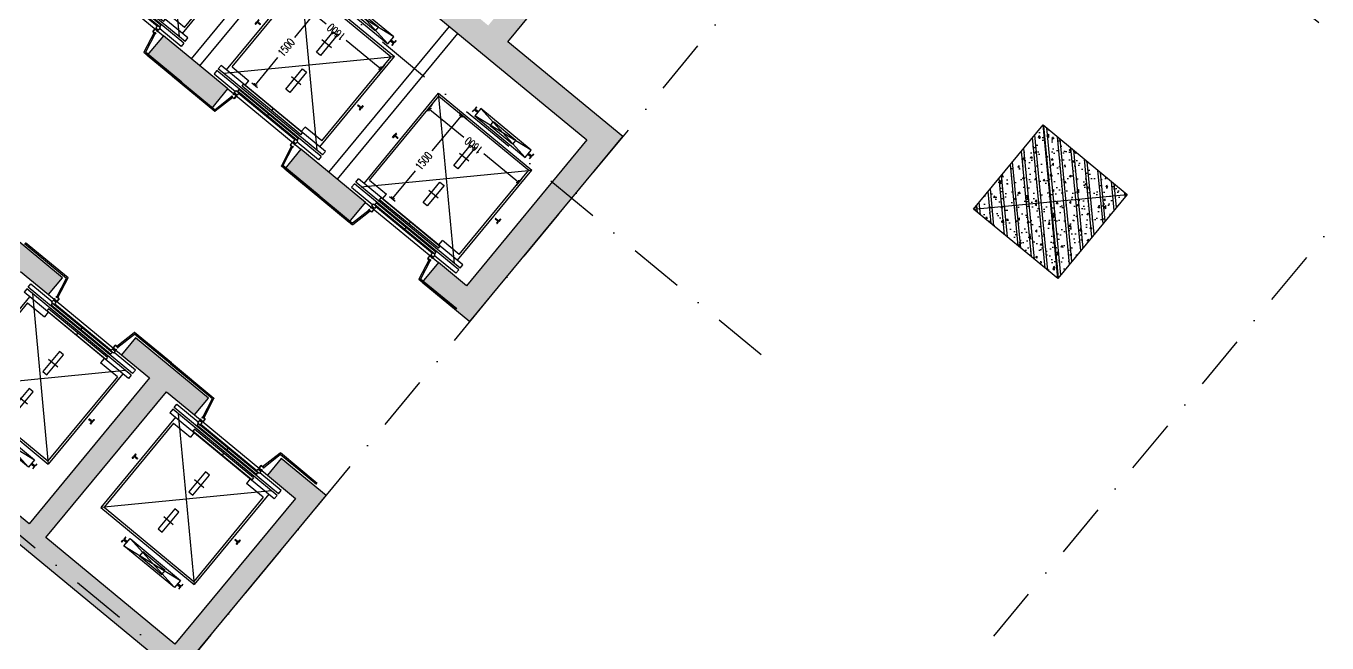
# Model space of a CAD drawing. Header units: millimetres. Extents: x -1307469 to 1307234, y -626931 to 1119422.
# Drawn here: x -87678 to -69802, y 90774 to 99258 of the extents above; entities that cross this region are included whole.
import ezdxf

# ---------------------------------------------------------------- set-up
doc = ezdxf.new("R2010")
doc.units = ezdxf.units.MM
doc.header["$LTSCALE"] = 300
doc.header["$MEASUREMENT"] = 0
for name, pattern in [('CENTERX2', [4, 2.5, -0.5, 0.5, -0.5]), ('DASHDOT', [1, 0.5, -0.25, 0, -0.25]), ('HIDDEN', [0.375, 0.25, -0.125]), ('PHANTOMX2', [5, 2.5, -0.5, 0.5, -0.5, 0.5, -0.5])]:
    doc.linetypes.add(name, pattern=pattern)
for name, color, linetype in [('KC-Betong', 6, 'Continuous'), ('KT-Hatch', 251, 'Continuous'), ('KT-Kich thuoc', 9, 'Continuous'), ('KT-Luoi truc South Tower', 8, 'DASHDOT'), ('KT-Net cot vach', 6, 'Continuous'), ('KT-Net manh', 139, 'Continuous'), ('KT-Noi that', 36, 'Continuous'), ('KT-Thay', 7, 'Continuous')]:
    doc.layers.add(name, color=color, linetype=linetype)
doc.layers.add('KT-Chi gioi XD', color=7, linetype='HIDDEN', true_color=0x0066cc)
doc.styles.add('Arial Narrow', font='ARIALN.TTF')
doc.styles.add('DIM', font='vnsimli.shx', dxfattribs={"width": 0.7})
doc.dimstyles.new('CCU 1-100 A1', dxfattribs={"dimscale": 100, "dimtxt": 2.2, "dimasz": 1, "dimexe": 1, "dimexo": 0, "dimgap": 1, "dimtad": 1, "dimdec": 0, "dimdsep": 46, "dimtxsty": 'DIM', "dimblk1": 'ARCHTICK', "dimblk2": 'ARCHTICK', "dimsah": 1, "dimcen": 0, "dimdle": 1, "dimclrd": 256, "dimclre": 256, "dimclrt": 31, "dimadec": 0, "dimazin": 0, "dimtfac": 1, "dimtdec": 0, "dimtix": 1, "dimtmove": 2, "dimatfit": 3, "dimldrblk": 'ARCHTICK', "dimfxl": 8, "dimtolj": 1, "dimarcsym": 0})
doc.dimstyles.new('ccu12-200', dxfattribs={"dimscale": 200, "dimtxt": 2.5, "dimasz": 1, "dimexe": 1, "dimexo": 2, "dimgap": 1, "dimtad": 1, "dimdec": 0, "dimdsep": 46, "dimtxsty": 'Arial Narrow', "dimblk": 'ARCHTICK', "dimcen": -1, "dimdle": 1, "dimclrd": 256, "dimclre": 256, "dimclrt": 3, "dimadec": 0, "dimazin": 2, "dimtfac": 0.1, "dimtdec": 0, "dimtmove": 0, "dimatfit": 1, "dimldrblk": 'ARCHTICK', "dimfxl": 1, "dimtvp": 0.833333, "dimtolj": 1, "dimtzin": 12, "dimarcsym": 0})

# ---------------------------------------------------------------- blocks, each defined once
blk = doc.blocks.new('*U339')
h = blk.add_hatch()
h.set_pattern_fill('VATLIEU04', color=250, scale=40, style=0, pattern_type=2)
h.set_pattern_definition([(50, (550, 1550), (286.904, -25.1), [30, -330]), (355, (550, 1550), (-55.5, 300.877), [24, -264]), (100.451, (573.9, 1547.9), (231.404, 275.776), [25.496, -280.457]), (46.184, (550, 1630), (426.896, -66.21), [45, -495]), (96.636, (585.57, 1624.5), (373.865, 389.65), [38.244, -420.685]), (351.184, (550, 1630), (373.865, 389.65), [36, -396]), (21, (590, 1610), (238.763, -161.048), [30, -330]), (326, (590, 1610), (97.326, 290.06), [24, -264]), (71.451, (609.9, 1596.58), (336.09, 129.012), [25.496, -280.457]), (37.5, (550, 1550), (4.864, 133.1575), [0, -260.8, 0, -268, 0, -265]), (7.5, (550, 1550), (105.228, 157.765), [0, -152.8, 0, -254.8, 0, -101]), (327.5, (460.8, 1550), (213.529, -9.022), [0, -100, 0, -312, 0, -414]), (317.5, (420.8, 1550), (233.274, 40.042), [0, -130, 0, -207.2, 0, -294]), (45, (550, 1550), (-120.208, 120.208), []), (45, (550, 1599), (-120.208, 120.208), [])])
h.paths.add_polyline_path([(-475, -475), (1025, -475), (1025, 1025), (-475, 1025)])
at = {"color": 6, "ltscale": 0.25}
blk.add_lwpolyline([(-475, -475), (1025, -475), (1025, 1025), (-475, 1025)], close=True, dxfattribs=at)
at = {"layer": 'Defpoints', "linetype": 'ByBlock', "ltscale": 30}
for p, q in [((1025, -475), (-475, 1025)), ((-475, -475), (1025, 1025))]:
    blk.add_line(p, q, dxfattribs=at)
blk = doc.blocks.new('_ARCHTICK')
at = {"color": 0, "linetype": 'ByBlock', "const_width": 0.15}
blk.add_lwpolyline([(-0.5, -0.5), (0.5, 0.5)], dxfattribs=at)
blk = doc.blocks.new('*D401')
at = {"layer": 'Defpoints', "color": 0, "transparency": 16777216}
for p in [(-85499, 133966), (-81097, 130331), (-123887, 78516, 0)]:
    blk.add_point(p, dxfattribs=at)
at = {"layer": 'KT-Kich thuoc', "lineweight": -2, "transparency": 16777216}
for p, q in [((-128417, 81997), (-85371, 134121)), ((-81405, 130586), (-85653, 134094)), ((-124196, 78771), (-128444, 82279))]:
    blk.add_line(p, q, dxfattribs=at)
at = {"layer": 'KT-Kich thuoc', "lineweight": -2, "transparency": 16777216, "xscale": 200, "yscale": 200, "zscale": 200}
for p, rotation in [((-85499, 133966), 50.44882697620305), ((-128289, 82151), 230.4488269762031)]:
    blk.add_blockref('_ARCHTICK', p, dxfattribs=dict(at, rotation=rotation))
at = {"layer": 'KT-Kich thuoc', "color": 3, "transparency": 16777216, "insert": (-105576, 110369), "char_height": 500, "attachment_point": 5, "rotation": 50.4488, "style": 'Arial Narrow'}
blk.add_mtext('\\A1;67200', dxfattribs=at)
blk = doc.blocks.new('_Open90')
at = {"color": 0, "linetype": 'ByBlock', "lineweight": -2}
for p, q in [((0, 0), (-1, 0)), ((-0.5, 0.5), (0, 0)), ((0, 0), (-0.5, -0.5))]:
    blk.add_line(p, q, dxfattribs=at)
blk = doc.blocks.new('*D241')
at = {"layer": 'Defpoints', "color": 5, "transparency": 16777216}
for p, q in [((-2230, 1494), (-2230, 1596)), ((-2180, 1546), (-1728, 1546)), ((-780, 1546), (-1372, 1546)), ((-730, 1457), (-730, 1596))]:
    blk.add_line(p, q, dxfattribs=at)
at = {"layer": 'Defpoints', "color": 0, "transparency": 16777216}
for p in [(-2230, 1546), (-2230, 1494, 0), (-730, 1457, 0)]:
    blk.add_point(p, dxfattribs=at)
at = {"layer": 'Defpoints', "color": 5, "transparency": 16777216, "xscale": 50, "yscale": 50, "zscale": 50, "rotation": 180}
blk.add_blockref('_Open90', (-2230, 1546), dxfattribs=at)
at = {"layer": 'Defpoints', "color": 5, "transparency": 16777216, "xscale": 50, "yscale": 50, "zscale": 50}
blk.add_blockref('_Open90', (-730, 1546), dxfattribs=at)
at = {"layer": 'Defpoints', "color": 5, "transparency": 16777216, "insert": (-1550, 1546), "char_height": 110, "attachment_point": 5, "style": 'DIM'}
blk.add_mtext('\\A1;1500', dxfattribs=at)
blk = doc.blocks.new('*D242')
at = {"layer": 'Defpoints', "color": 5, "transparency": 16777216}
for p, q in [((-879, 1950), (-1000, 1950)), ((-950, 1900), (-950, 1328)), ((-950, 400), (-950, 972)), ((-879, 350), (-1000, 350))]:
    blk.add_line(p, q, dxfattribs=at)
at = {"layer": 'Defpoints', "color": 0, "transparency": 16777216}
for p in [(-879, 1950, 0), (-950, 350), (-879, 350, 0)]:
    blk.add_point(p, dxfattribs=at)
at = {"layer": 'Defpoints', "color": 5, "transparency": 16777216, "xscale": 50, "yscale": 50, "zscale": 50}
for p, rotation in [((-950, 1950), 90), ((-950, 350), 270)]:
    blk.add_blockref('_Open90', p, dxfattribs=dict(at, rotation=rotation))
at = {"layer": 'Defpoints', "color": 5, "transparency": 16777216, "insert": (-950, 1150), "char_height": 110, "attachment_point": 5, "rotation": 90, "style": 'DIM'}
blk.add_mtext('\\A1;1600', dxfattribs=at)
blk = doc.blocks.new('TM 1000kg')
at = {"layer": 'KT-Net manh'}
for p, q in [((-2850, 2500), (-2850, 1742.2)), ((-2832, 2500), (-2832, 1754.4)), ((-2500, 1800), (-2500, 500)), ((-2850, 1742.2), (-2847, 1742.2)), ((-2847, 1742.2), (-2847, 1739.2)), ((-2550, 1674.2), (-2847, 1739.2)), ((-2550, 1692.7), (-2832, 1754.4)), ((-2850, 557.8), (-2847, 557.8)), ((-2850, -100), (-2850, 557.8)), ((-2550, 625.8), (-2847, 560.8)), ((-2847, 557.8), (-2847, 560.8)), ((-2550, 607.3), (-2832, 545.6)), ((-2832, -100), (-2832, 545.6))]:
    blk.add_line(p, q, dxfattribs=at)
at = {"layer": 'KT-Net manh', "const_width": 2}
for points in [[(-2847, 1742.2), (-2832, 1754.4)], [(-2847, 557.8), (-2832, 545.6)]]:
    blk.add_lwpolyline(points, dxfattribs=at)
at = {"layer": 'KT-Net manh', "ltscale": 2}
for points in [[(-2510, 1700), (-2500, 1700), (-2500, 1650), (-2550, 1650), (-2550, 1700), (-2540, 1700), (-2540, 1690), (-2541.6, 1690), (-2541.6, 1698.4), (-2548.4, 1698.4), (-2548.4, 1651.6), (-2501.6, 1651.6), (-2501.6, 1698.4), (-2508.4, 1698.4), (-2508.4, 1690), (-2510, 1690)], [(-2510, 600), (-2500, 600), (-2500, 650), (-2550, 650), (-2550, 600), (-2540, 600), (-2540, 610), (-2541.6, 610), (-2541.6, 601.6), (-2548.4, 601.6), (-2548.4, 648.4), (-2501.6, 648.4), (-2501.6, 601.6), (-2508.4, 601.6), (-2508.4, 610), (-2510, 610)]]:
    blk.add_lwpolyline(points, close=True, dxfattribs=at)
at = {"layer": 'KT-Noi that', "linetype": 'Continuous', "ltscale": 2}
for p, q in [((-2460, 2080, 0), (-2460, 1700, 0)), ((-2400, 2080, 0), (-2460, 2080, 0)), ((-2400, 220, 0), (-2400, 2080, 0)), ((-2370, 220, 0), (-2370, 2080, 0)), ((-2370, 2080, 0), (-2310, 2080, 0)), ((-2310, 220, 0), (-2310, 2080, 0)), ((-2310, 1981, 0), (-700, 1981, 0)), ((-700, 1981, 0), (-700, 319, 0)), ((-2230, 1950, 0), (-730, 1950, 0)), ((-2230, 1950, 0), (-2230, 1650, 0)), ((-730, 1950, 0), (-730, 350, 0)), ((-2455, 650, 0), (-2455, 1650, 0)), ((-2441.3, 620, 0), (-2441.3, 1680, 0)), ((-2411, 1680, 0), (-2441.3, 1680, 0)), ((-2411, 620, 0), (-2411, 1680, 0)), ((-2348, 625, 0), (-2348, 1675, 0)), ((-2348, 1675, 0), (-2314, 1675, 0)), ((-2314, 625, 0), (-2314, 1675, 0)), ((-2310, 1650, 0), (-2230, 1650, 0)), ((-2411, 1150, 0), (-2441.3, 1150, 0)), ((-2314, 1150, 0), (-2348, 1150, 0)), ((-2460, 220, 0), (-2460, 600, 0)), ((-2411, 620, 0), (-2441.3, 620, 0)), ((-2348, 625, 0), (-2314, 625, 0)), ((-2310, 650, 0), (-2230, 650, 0)), ((-2230, 350, 0), (-2230, 650, 0)), ((-2400, 220, 0), (-2460, 220, 0)), ((-2370, 220, 0), (-2310, 220, 0)), ((-2310, 319, 0), (-700, 319, 0)), ((-2230, 350, 0), (-730, 350, 0))]:
    blk.add_line(p, q, dxfattribs=at)
at = {"layer": 'KT-Noi that', "linetype": 'HIDDEN', "ltscale": 500}
for p, q in [((-2370, 1981, 0), (-700, 319, 0)), ((-2370, 319, 0), (-700, 1981, 0)), ((-495, 1400, 0), (-625, 500, 0)), ((-495, 500, 0), (-625, 1400, 0))]:
    blk.add_line(p, q, dxfattribs=at)
at = {"layer": 'KT-Noi that', "linetype": 'Continuous'}
for p, q in [((-1572.5, 2077, 0), (-1572.5, 2082, 0)), ((-1572.5, 2082, 0), (-1535, 2082, 0)), ((-1569.5, 2074, 0), (-1540.1, 2070.9, 0)), ((-1540, 2021, 0), (-1540, 2050, 0)), ((-1539, 2020, 0), (-1535, 2020, 0)), ((-1537.1, 2054.1, 0), (-1537.1, 2067.9, 0)), ((-1497.5, 2082, 0), (-1535, 2082, 0)), ((-1531, 2020, 0), (-1535, 2020, 0)), ((-1532.9, 2054.1, 0), (-1532.9, 2067.9, 0)), ((-1530, 2021, 0), (-1530, 2050, 0)), ((-1500.5, 2074, 0), (-1529.9, 2070.9, 0)), ((-1497.5, 2077, 0), (-1497.5, 2082, 0)), ((-603.5, 1460, 0), (-574.4, 1460, 0)), ((-603.5, 1456.8, 0), (-603.5, 1460, 0)), ((-603.5, 1456.8, 0), (-574.4, 1456.8, 0)), ((-568.2, 1406.2, 0), (-568.2, 1450.6, 0)), ((-565, 1406.2, 0), (-565, 1450.6, 0)), ((-555, 1406.2, 0), (-555, 1450.6, 0)), ((-551.8, 1406.2, 0), (-551.8, 1450.6, 0)), ((-516.5, 1460, 0), (-545.6, 1460, 0)), ((-516.5, 1456.8, 0), (-545.6, 1456.8, 0)), ((-516.5, 1456.8, 0), (-516.5, 1460, 0)), ((-558, 1403.2, 0), (-562, 1403.2, 0)), ((-558, 1400, 0), (-562, 1400, 0)), ((-603.5, 443.2, 0), (-574.4, 443.2, 0)), ((-603.5, 440, 0), (-574.4, 440, 0)), ((-568.2, 493.8, 0), (-568.2, 449.4, 0)), ((-565, 493.8, 0), (-565, 449.4, 0)), ((-558, 500, 0), (-562, 500, 0)), ((-558, 496.8, 0), (-562, 496.8, 0)), ((-555, 493.8, 0), (-555, 449.4, 0)), ((-551.8, 493.8, 0), (-551.8, 449.4, 0)), ((-516.5, 443.2, 0), (-545.6, 443.2, 0)), ((-516.5, 440, 0), (-545.6, 440, 0)), ((-1572.5, 223, 0), (-1572.5, 218, 0)), ((-1572.5, 218, 0), (-1535, 218, 0)), ((-1569.5, 226, 0), (-1540.1, 229.1, 0)), ((-1540, 279, 0), (-1540, 250, 0)), ((-1539, 280, 0), (-1535, 280, 0)), ((-1537.1, 245.9, 0), (-1537.1, 232.1, 0)), ((-1531, 280, 0), (-1535, 280, 0)), ((-1497.5, 218, 0), (-1535, 218, 0)), ((-1532.9, 245.9, 0), (-1532.9, 232.1, 0)), ((-1530, 279, 0), (-1530, 250, 0)), ((-1500.5, 226, 0), (-1529.9, 229.1, 0)), ((-1497.5, 223, 0), (-1497.5, 218, 0))]:
    blk.add_line(p, q, dxfattribs=at)
at = {"layer": 'KT-Noi that', "linetype": 'CENTERX2'}
for p, q in [((-1815, 1236, 0), (-1815, 1066.7, 0)), ((-1155, 1236, 0), (-1155, 1066.7, 0))]:
    blk.add_line(p, q, dxfattribs=at)
at = {"layer": 'KT-Noi that', "linetype": 'Continuous', "ltscale": 2, "elevation": 0}
for points in [[(-2485, 1700), (-2445, 1700), (-2445, 1650), (-2485, 1650)], [(-495, 1400), (-625, 1400), (-625, 500), (-495, 500)], [(-2485, 600), (-2445, 600), (-2445, 650), (-2485, 650)]]:
    blk.add_lwpolyline(points, close=True, dxfattribs=at)
at = {"layer": 'KT-Noi that', "linetype": 'PHANTOMX2', "elevation": 0}
for points in [[(-1635, 1186), (-1635, 1114), (-1995, 1114), (-1995, 1186)], [(-975, 1186), (-975, 1114), (-1335, 1114), (-1335, 1186)], [(-524, 1150), (-524, 750), (-596, 750), (-596, 1150)]]:
    blk.add_lwpolyline(points, close=True, dxfattribs=at)
at = {"layer": 'KT-Noi that', "linetype": 'Continuous'}
for centre, radius, start, end in [((-1569.5, 2077, 0), 3, 180, 270), ((-1540.1, 2067.9, 0), 3, 0, 90), ((-1542.3, 2054.7, 0), 5.25, 295.66972, 353.31728), ((-1539, 2021, 0), 1, 180, 270), ((-1529.9, 2067.9, 0), 3, 90, 180), ((-1527.7, 2054.7, 0), 5.25, 186.68272, 244.33028), ((-1531, 2021, 0), 1, 270, 0), ((-1500.5, 2077, 0), 3, 270, 0), ((-574.4, 1450.6, 0), 9.4, 0, 90), ((-574.4, 1450.6, 0), 6.2, 0, 90), ((-545.6, 1450.6, 0), 9.4, 90, 180), ((-545.6, 1450.6, 0), 6.2, 90, 180), ((-562, 1406.2, 0), 6.2, 180, 270), ((-562, 1406.2, 0), 3, 180, 270), ((-558, 1406.2, 0), 3, 270, 0), ((-558, 1406.2, 0), 6.2, 270, 0), ((-574.4, 449.4, 0), 6.2, 270, 0), ((-574.4, 449.4, 0), 9.4, 270, 0), ((-562, 493.8, 0), 6.2, 90, 180), ((-562, 493.8, 0), 3, 90, 180), ((-558, 493.8, 0), 6.2, 0, 90), ((-558, 493.8, 0), 3, 0, 90), ((-545.6, 449.4, 0), 9.4, 180, 270), ((-545.6, 449.4, 0), 6.2, 180, 270), ((-1569.5, 223, 0), 3, 90, 180), ((-1540.1, 232.1, 0), 3, 270, 0), ((-1539, 279, 0), 1, 90, 180), ((-1542.3, 245.3, 0), 5.25, 6.68272, 64.33028), ((-1527.7, 245.3, 0), 5.25, 115.66972, 173.31728), ((-1529.9, 232.1, 0), 3, 180, 270), ((-1531, 279, 0), 1, 0, 90), ((-1500.5, 223, 0), 3, 0, 90)]:
    blk.add_arc(centre, radius, start, end, dxfattribs=at)
at = {"layer": 'Defpoints', "color": 5}
for base, p1, p2, angle, picture, middle in [((-950.2, 350), (-879.1, 1950, 0), (-879.1, 350, 0), 90, '*D242', (-950.2, 1150)), ((-2230, 1545.8), (-730, 1457.2, 0), (-2230, 1494.3, 0), 180, '*D241', (-1550.1, 1545.8))]:
    dim = blk.add_linear_dim(base=base, p1=p1, p2=p2, angle=angle, dimstyle='CCU 1-100 A1', override={"dimscale": 50, "dimblk1": 'Open90', "dimblk2": 'Open90', "dimclrd": 5, "dimclre": 5, "dimclrt": 5, "dimlwd": 65535, "dimlwe": 65535}, dxfattribs=at)
    dim.commit()
    dim.dimension.update_dxf_attribs({"geometry": picture, "text_midpoint": middle, "dimtype": 128})

msp = doc.modelspace()

# ---------------------------------------------------------------- hatches: boundary and pattern name
at = {"layer": 'KT-Hatch'}
h = msp.add_hatch(dxfattribs=at)
h.set_pattern_fill('1BETONG2-BOP', color=256, scale=50, pattern_type=2)
h.set_pattern_definition([(10.4488, (-107805.65, 97982.36), (256.5447, -252.5566), [37.5, -412.5]), (315.4488, (-107805.65, 97982.36), (185.993, 334.1673), [30, -330]), (60.9002, (-107784.27, 97961.3), (442.538, 81.6104), [31.87, -350.571]), (6.633, (-107741.98, 98059.46), (358.753, -403.604), [56.25, -618.75]), (57.0844, (-107712.1, 98025.83), (670.482, 77.969), [47.805, -525.8565]), (311.633, (-107742, 98059.46), (670.482, 77.969), [45, -495]), (341.4488, (-107719.34, 98008.35), (101.9372, -345.2663), [37.5, -412.5]), (186.4488, (-107719.34, 98008.35), (142.6476, -354.842), [30, -330]), (31.9002, (-107710.85, 97979.58), (426.618, -143.1685), [31.87, -350.571]), (27.94883, (-107805.65, 97982.36), (33.6139, 163.1308), [0, -326, 0, -335, 0, -331.25]), (324.9488, (-107805.65, 97982.36), (230.2583, 56.3262), [0, -191, 0, -318.5, 0, -126.25]), (287.94883, (-107891.63, 98053.36), (198.62244, -178.6558), [0, -125, 0, -390, 0, -517.5]), (277.9488, (-107930.18, 98085.2), (256.7064, -147.0836), [0, -162.5, 0, -259, 0, -367.5]), (275.4488, (-107805.65, 97982.36), (211.5398, 20.1783), []), (275.4488, (-107766.65, 98029.59), (211.5398, 20.1783), [])])
h.paths.add_polyline_path([(-82003.5, 103196), (-81078.2, 102431.9), (-80887.2, 102663.2), (-81812.5, 103427.4)], flags=17)
h.paths.add_polyline_path([(-87486.7, 103898.3), (-85791.9, 102498.7), (-87670.4, 100224.1), (-87015, 99682.9), (-86792.1, 99952.7), (-87177.7, 100271.1), (-85522.1, 102275.9), (-79970.9, 97691.5), (-81626.5, 95686.8), (-82011.6, 96004.8), (-82234.5, 95734.9), (-81579.5, 95194), (-79478.1, 97738.5), (-81056.8, 99042.2), (-79210.2, 101278.3), (-79884.8, 101835.4), (-80075.9, 101604.1), (-79671.1, 101269.8), (-81326.7, 99265.1), (-86993.9, 103945.3), (-85338.3, 105950.1), (-84933.5, 105615.8), (-84742.5, 105847.1), (-85417.2, 106404.2)])
h.paths.add_polyline_path([(-83014, 96832.6), (-83900.7, 97564.9), (-84123.5, 97295), (-83236.8, 96562.7)], flags=17)
h.paths.add_polyline_path([(-84903, 98392.7), (-85789.8, 99124.9), (-86012.6, 98855.1), (-85125.9, 98122.8)], flags=17)
edge = h.paths.add_edge_path(flags=17)
edge.add_line((-82814.9, 104255.2), (-83740.1, 105019.3))
edge.add_line((-83931.2, 104788), (-83005.9, 104023.8))
edge.add_line((-83740.1, 105019.3), (-83931.2, 104788))
edge.add_line((-83005.9, 104023.8), (-82814.9, 104255.2))
h = msp.add_hatch(dxfattribs=at)
h.set_pattern_fill('1BETONG2-BOP', color=256, scale=50, pattern_type=2)
h.set_pattern_definition([(10.4488, (-107837.5, 97943.8), (256.5447, -252.5566), [37.5, -412.5]), (315.4488, (-107837.5, 97943.8), (185.993, 334.1673), [30, -330]), (60.9002, (-107816.1, 97922.76), (442.538, 81.6104), [31.87, -350.571]), (6.633, (-107773.8, 98020.9), (358.753, -403.604), [56.25, -618.75]), (57.0844, (-107743.9, 97987.3), (670.482, 77.969), [47.805, -525.856]), (311.633, (-107773.8, 98020.9), (670.482, 77.969), [45, -495]), (341.4488, (-107751.18, 97969.8), (101.9372, -345.2663), [37.5, -412.5]), (186.4488, (-107751.2, 97969.8), (142.6476, -354.842), [30, -330]), (31.9002, (-107742.7, 97941.02), (426.618, -143.1685), [31.87, -350.571]), (27.9488, (-107837.49, 97943.8), (33.6139, 163.1308), [0, -326, 0, -335, 0, -331.25]), (324.9488, (-107837.5, 97943.8), (230.2583, 56.3262), [0, -191, 0, -318.5, 0, -126.25]), (287.9488, (-107923.46, 98014.8), (198.62244, -178.6558), [0, -125, 0, -390, 0, -517.5]), (277.9488, (-107962.02, 98046.64), (256.7064, -147.0836), [0, -162.5, 0, -259, 0, -367.5]), (275.4488, (-107837.5, 97943.8), (211.5398, 20.1783), []), (275.4488, (-107798.5, 97991.03), (211.5398, 20.1783), [])])
h.paths.add_polyline_path([(-86365.7, 94737.1), (-85980.1, 94418.7), (-87635.7, 92414), (-89409.1, 93878.5), (-87753.6, 95883.3), (-87368, 95564.9), (-87177, 95796.2), (-88179.4, 96624), (-88370.4, 96392.7), (-87984.9, 96074.3), (-89640.5, 94069.5), (-91413.9, 95534.1), (-89758.3, 97538.9), (-89372.8, 97220.5), (-89181.7, 97451.8), (-89798.6, 97961.2), (-91836.2, 95493.8), (-85590.7, 90336), (-83553, 92803.4), (-84169.9, 93312.8), (-84360.9, 93081.5), (-83975.4, 92763.1), (-85631, 90758.4), (-87404.4, 92222.9), (-85748.8, 94227.7), (-85363.3, 93909.3), (-85172.2, 94140.6), (-86174.6, 94968.4)])

# ---------------------------------------------------------------- linework, layer by layer
at = {"layer": 'KC-Betong'}
for p, q in [((-85522.1, 102275.9, 0), (-79970.9, 97691.5, 0)), ((-81056.8, 99042.2, 0), (-79210.2, 101278.3, 0)), ((-85789.8, 99124.9, 0), (-86012.6, 98855.1, 0)), ((-84903, 98392.7, 0), (-85789.8, 99124.9, 0)), ((-79478.1, 97738.5, 0), (-81056.8, 99042.2, 0)), ((-86012.6, 98855.1, 0), (-85125.9, 98122.8, 0)), ((-85125.9, 98122.8, 0), (-84903, 98392.7, 0)), ((-79970.9, 97691.5, 0), (-81626.5, 95686.8, 0)), ((-81579.5, 95194, 0), (-79478.1, 97738.5, 0)), ((-83900.7, 97564.9, 0), (-84123.5, 97295, 0)), ((-83014, 96832.6, 0), (-83900.7, 97564.9, 0)), ((-84123.5, 97295, 0), (-83236.8, 96562.7, 0)), ((-83236.8, 96562.7, 0), (-83014, 96832.6, 0)), ((-82011.6, 96004.8, 0), (-82234.5, 95734.9, 0)), ((-81626.5, 95686.8, 0), (-82011.6, 96004.8, 0)), ((-82234.5, 95734.9, 0), (-81579.5, 95194, 0))]:
    msp.add_line(p, q, dxfattribs=at)
at = {"layer": 'KT-Chi gioi XD', "lineweight": 13, "ltscale": 10, "elevation": 0, "flags": 128}
msp.add_lwpolyline([(-29078.1, 143772.1), (-33774.2, 161645), (-36124.3, 162456.9), (-45058.2, 155685.5), (-68562, 137753.5), (-92229.5, 120645.5, 0.684877), (-61797, 6849.6), (-41426.4, 4693.7), (-2997.3, 5908.3), (-146.9, 9554.9)], format="xyb", close=True, dxfattribs=at)
at = {"layer": 'KT-Luoi truc South Tower', "ltscale": 5}
for p, q in [((-95937.8, 120799), (-63888.7, 94331.6)), ((-54801.4, 114580.7), (-76745.2, 88009.1)), ((-101286.6, 114322.1), (-77548.8, 94718.6)), ((-106635.5, 107845.3), (-82897.7, 88241.7)), ((-112356.4, 57922.4), (-73287.7, 105230.4))]:
    msp.add_line(p, q, dxfattribs=at)
at = {"layer": 'KT-Net cot vach', "ltscale": 0.5, "elevation": 0}
for points in [[(-87753.6, 95883.3), (-87368, 95564.9), (-87177, 95796.2), (-88179.4, 96624)], [(-91836.2, 95493.8), (-85590.7, 90336), (-83553, 92803.4), (-84169.9, 93312.8), (-84360.9, 93081.5), (-83975.4, 92763.1), (-85631, 90758.4), (-87404.4, 92222.9), (-85748.8, 94227.7), (-85363.3, 93909.3), (-85172.2, 94140.6), (-86174.6, 94968.4), (-86365.7, 94737.1)], [(-86365.7, 94737.1), (-85980.1, 94418.7), (-87635.7, 92414), (-89409.1, 93878.5)]]:
    msp.add_lwpolyline(points, dxfattribs=at)
at = {"layer": 'KT-Thay'}
for p, q in [((-85404.2, 98806.6, 0), (-83748.6, 100811.3, 0)), ((-85288.6, 98711, 0), (-83633, 100715.8, 0)), ((-83515.1, 97246.5, 0), (-81859.5, 99251.2, 0)), ((-83399.5, 97151, 0), (-81743.9, 99155.7, 0))]:
    msp.add_line(p, q, dxfattribs=at)

# ---------------------------------------------------------------- block references
at = {"layer": 'KT-Net cot vach', "linetype": 'ByBlock', "xscale": -1, "rotation": 320.4488276923478}
msp.add_blockref('*U339', (-73564.7, 96453.9), dxfattribs=at)
at = {"layer": 'KT-Noi that', "rotation": 50.4689621673074}
for p in [(-83812.7, 100735.1, 0), (-81923.6, 99175, 0), (-80034.6, 97614.9, 0)]:
    msp.add_blockref('TM 1000kg', p, dxfattribs=at)
at = {"layer": 'KT-Noi that', "xscale": -1, "rotation": 50.44882673720985}
for p in [(-87572, 92491.1, 0), (-85567.3, 90835.5, 0)]:
    msp.add_blockref('TM 1000kg', p, dxfattribs=at)

# ---------------------------------------------------------------- dimensions: what is measured, and where the dimension line sits
at = {"layer": 'KT-Kich thuoc'}
dim = msp.add_linear_dim(base=(-85498.7, 133966.3), p1=(-123887.5, 78516, 0), p2=(-81096.7, 130331), angle=50.44883, dimstyle='ccu12-200', dxfattribs=at)
dim.commit()
dim.dimension.update_dxf_attribs({"geometry": '*D401', "text_midpoint": (-105225.4, 110079.4), "dimtype": 161})

doc.saveas('drawing.dxf')
